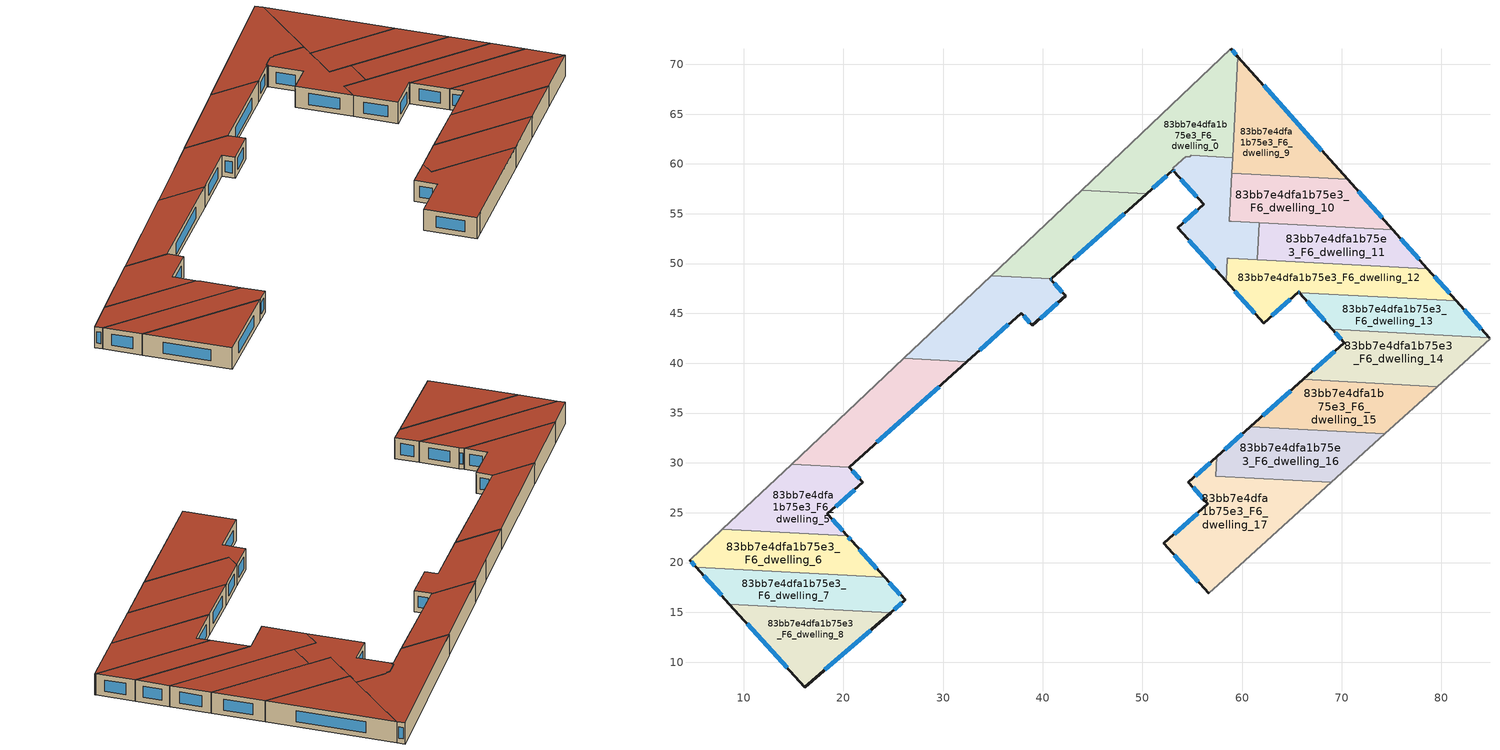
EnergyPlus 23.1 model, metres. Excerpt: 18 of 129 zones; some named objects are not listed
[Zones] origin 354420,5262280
83bb7e4dfa1b75e3_F6_dwelling_0
 floor to 83bb7e4dfa1b75e3_F5_dwelling_0 (EU_floor_Construction): 58.86,71.58 59.58,70.78 59.04,60.63 54.92,60.85 54.77,60.71 54.34,60.73 54.02,60.45 54.01,60.43 53.06,59.58 53.26,59.36 53.15,59.26 53.05,59.37 50.43,57.03 43.89,57.37 z18
 wall outside (EU_wall_Construction): 59.58,70.78 58.86,71.58 / 50.43,57.03 53.05,59.37 53.15,59.26 z18:21
 wall to 83bb7e4dfa1b75e3_F6_dwelling_1 (EU_wall_Construction): 53.15,59.26 53.26,59.36 53.06,59.58 54.01,60.43 54.02,60.45 / 54.03,60.45 54.34,60.73 54.77,60.71 54.92,60.85 59.04,60.63 z18:21
 wall to 83bb7e4dfa1b75e3_F6_dwelling_2 (EU_wall_Construction): 43.89,57.37 50.43,57.03 z18:21
 wall adiabatic (EU_wall_Construction): 58.86,71.58 43.89,57.37 z18:21
 wall to 83bb7e4dfa1b75e3_F6_dwelling_9 (EU_wall_Construction): 59.04,60.63 59.58,70.78 z18:21
 window (EU_Window_Construction): 59.41,70.96 59.03,71.39 / 53.07,59.34 53.13,59.29 / 51.05,57.58 52.43,58.82 z18.7:20.3
 roof outside (EU_roof_Construction): 59.04,60.63 59.58,70.78 58.86,71.58 43.89,57.37 50.43,57.03 53.05,59.37 53.15,59.26 53.26,59.36 53.06,59.58 54.01,60.43 54.02,60.45 54.34,60.73 54.77,60.71 54.92,60.85 z21
83bb7e4dfa1b75e3_F6_dwelling_1
 floor to 83bb7e4dfa1b75e3_F5_dwelling_1 (EU_floor_Construction): 59.04,60.63 58.71,54.27 58.91,54.26 61.7,54.11 61.51,50.4 58.71,50.55 58.51,50.56 58.39,48.21 53.52,53.61 56.14,55.95 53.15,59.26 53.26,59.36 53.06,59.58 54.01,60.43 54.03,60.45 54.34,60.73 54.77,60.71 54.92,60.85 z18
 wall outside (EU_wall_Construction): 53.15,59.26 56.14,55.95 53.52,53.61 58.39,48.21 z18:21
 wall to 83bb7e4dfa1b75e3_F6_dwelling_12 (EU_wall_Construction): 58.39,48.21 58.51,50.56 58.71,50.55 61.51,50.4 z18:21
 wall to 83bb7e4dfa1b75e3_F6_dwelling_11 (EU_wall_Construction): 61.51,50.4 61.7,54.11 z18:21
 wall to 83bb7e4dfa1b75e3_F6_dwelling_10 (EU_wall_Construction): 61.7,54.11 58.91,54.26 58.71,54.27 58.96,59.06 z18:21
 wall to 83bb7e4dfa1b75e3_F6_dwelling_9 (EU_wall_Construction): 58.96,59.06 59.04,60.63 z18:21
 window (EU_Window_Construction): 54.66,52.34 57.24,49.48 / 55.52,55.4 54.14,54.16 / 53.85,58.48 55.43,56.72 z18.7:20.3
 roof outside (EU_roof_Construction): 61.51,50.4 61.7,54.11 58.91,54.26 58.71,54.27 59.04,60.63 54.92,60.85 54.77,60.71 54.34,60.73 54.03,60.45 54.01,60.43 53.06,59.58 53.26,59.36 53.15,59.26 56.14,55.95 53.52,53.61 58.39,48.21 58.51,50.56 58.71,50.55 z21
83bb7e4dfa1b75e3_F6_dwelling_10
 floor to 83bb7e4dfa1b75e3_F5_dwelling_10 (EU_floor_Construction): 70.6,58.44 75.11,53.4 58.71,54.27 58.96,59.06 z18
 wall outside (EU_wall_Construction): 75.11,53.4 70.6,58.44 z18:21
 wall to 83bb7e4dfa1b75e3_F6_dwelling_9 (EU_wall_Construction): 70.6,58.44 58.96,59.06 z18:21
 wall to 83bb7e4dfa1b75e3_F6_dwelling_11 (EU_wall_Construction): 61.7,54.11 75.11,53.4 z18:21
 window (EU_Window_Construction): 74.05,54.59 71.66,57.26 z18.7:20.3
 roof outside (EU_roof_Construction): 75.11,53.4 70.6,58.44 58.96,59.06 58.71,54.27 z21
83bb7e4dfa1b75e3_F6_dwelling_11
 floor to 83bb7e4dfa1b75e3_F5_dwelling_11 (EU_floor_Construction): 75.11,53.4 78.6,49.5 61.51,50.4 61.7,54.11 z18
 wall outside (EU_wall_Construction): 78.6,49.5 75.11,53.4 z18:21
 wall to 83bb7e4dfa1b75e3_F6_dwelling_12 (EU_wall_Construction): 61.51,50.4 78.6,49.5 z18:21
 window (EU_Window_Construction): 77.78,50.41 75.93,52.48 z18.7:20.3
 roof outside (EU_roof_Construction): 78.6,49.5 75.11,53.4 61.7,54.11 61.51,50.4 z21
83bb7e4dfa1b75e3_F6_dwelling_12
 floor to 83bb7e4dfa1b75e3_F5_dwelling_12 (EU_floor_Construction): 78.6,49.5 81.5,46.25 65.73,47.08 65.67,47.15 62.18,44.01 58.39,48.21 58.51,50.56 z18
 wall outside (EU_wall_Construction): 81.5,46.25 78.6,49.5 / 58.39,48.21 62.18,44.01 65.67,47.15 65.73,47.08 z18:21
 wall to 83bb7e4dfa1b75e3_F6_dwelling_13 (EU_wall_Construction): 65.73,47.08 81.5,46.25 z18:21
 window (EU_Window_Construction): 80.82,47.01 79.28,48.73 / 65.69,47.13 65.72,47.1 / 63,44.75 64.85,46.41 / 59.28,47.23 61.29,45 z18.7:20.3
 roof outside (EU_roof_Construction): 81.5,46.25 78.6,49.5 58.51,50.56 58.39,48.21 62.18,44.01 65.67,47.15 65.73,47.08 z21
83bb7e4dfa1b75e3_F6_dwelling_13
 floor to 83bb7e4dfa1b75e3_F5_dwelling_13 (EU_floor_Construction): 81.5,46.25 84.8,42.56 69.07,43.39 65.73,47.08 z18
 wall outside (EU_wall_Construction): 65.73,47.08 69.07,43.39 / 84.8,42.56 81.5,46.25 z18:21
 wall to 83bb7e4dfa1b75e3_F6_dwelling_14 (EU_wall_Construction): 69.07,43.39 84.8,42.56 z18:21
 window (EU_Window_Construction): 66.52,46.21 68.28,44.25 / 84.02,43.42 82.27,45.38 z18.7:20.3
 roof outside (EU_roof_Construction): 84.8,42.56 81.5,46.25 65.73,47.08 69.07,43.39 z21
83bb7e4dfa1b75e3_F6_dwelling_14
 floor to 83bb7e4dfa1b75e3_F5_dwelling_14 (EU_floor_Construction): 84.8,42.56 84.88,42.47 79.58,37.66 66.12,38.37 70.25,42.07 69.07,43.39 z18
 wall outside (EU_wall_Construction): 69.07,43.39 70.25,42.07 66.12,38.37 z18:21
 wall adiabatic (EU_wall_Construction): 79.58,37.66 84.88,42.47 84.8,42.56 z18:21
 wall to 83bb7e4dfa1b75e3_F6_dwelling_15 (EU_wall_Construction): 66.12,38.37 79.58,37.66 z18:21
 window (EU_Window_Construction): 69.28,41.2 67.09,39.24 / 69.35,43.08 69.97,42.38 z18.7:20.3
 roof outside (EU_roof_Construction): 84.88,42.47 84.8,42.56 69.07,43.39 70.25,42.07 66.12,38.37 79.58,37.66 z21
83bb7e4dfa1b75e3_F6_dwelling_15
 floor to 83bb7e4dfa1b75e3_F5_dwelling_15 (EU_floor_Construction): 79.58,37.66 74.33,32.9 60.82,33.62 66.12,38.37 z18
 wall outside (EU_wall_Construction): 66.12,38.37 60.82,33.62 z18:21
 wall to 83bb7e4dfa1b75e3_F6_dwelling_16 (EU_wall_Construction): 60.82,33.62 74.33,32.9 z18:21
 wall adiabatic (EU_wall_Construction): 74.33,32.9 79.58,37.66 z18:21
 window (EU_Window_Construction): 64.88,37.26 62.06,34.73 z18.7:20.3
 roof outside (EU_roof_Construction): 79.58,37.66 66.12,38.37 60.82,33.62 74.33,32.9 z21
83bb7e4dfa1b75e3_F6_dwelling_16
 floor to 83bb7e4dfa1b75e3_F5_dwelling_16 (EU_floor_Construction): 74.33,32.9 68.95,28.03 57.35,28.64 57.46,30.6 60.82,33.62 z18
 wall outside (EU_wall_Construction): 60.82,33.62 57.46,30.6 z18:21
 wall adiabatic (EU_wall_Construction): 68.95,28.03 74.33,32.9 z18:21
 wall to 83bb7e4dfa1b75e3_F6_dwelling_17 (EU_wall_Construction): 57.46,30.6 57.35,28.64 68.95,28.03 z18:21
 window (EU_Window_Construction): 60.03,32.91 58.25,31.31 z18.7:20.3
 roof outside (EU_roof_Construction): 74.33,32.9 60.82,33.62 57.46,30.6 57.35,28.64 68.95,28.03 z21
83bb7e4dfa1b75e3_F6_dwelling_17
 floor to 83bb7e4dfa1b75e3_F5_dwelling_17 (EU_floor_Construction): 68.95,28.03 57.6,17.75 56.67,16.91 52.15,21.93 56.58,25.89 54.62,28.06 57.46,30.6 57.35,28.64 z18
 wall outside (EU_wall_Construction): 57.46,30.6 54.62,28.06 56.58,25.89 52.15,21.93 56.67,16.91 z18:21
 wall adiabatic (EU_wall_Construction): 56.67,16.91 57.6,17.75 68.95,28.03 z18:21
 window (EU_Window_Construction): 56.79,30.01 55.29,28.66 / 53.21,20.75 55.61,18.09 / 55.54,24.96 53.19,22.86 / 55.08,27.55 56.12,26.4 z18.7:20.3
 roof outside (EU_roof_Construction): 68.95,28.03 57.35,28.64 57.46,30.6 54.62,28.06 56.58,25.89 52.15,21.93 56.67,16.91 57.6,17.75 z21
83bb7e4dfa1b75e3_F6_dwelling_2
 floor to 83bb7e4dfa1b75e3_F5_dwelling_2 (EU_floor_Construction): 50.43,57.03 40.87,48.46 34.84,48.78 43.89,57.37 z18
 wall outside (EU_wall_Construction): 40.87,48.46 50.43,57.03 z18:21
 wall to 83bb7e4dfa1b75e3_F6_dwelling_3 (EU_wall_Construction): 34.84,48.78 40.87,48.46 z18:21
 wall adiabatic (EU_wall_Construction): 43.89,57.37 34.84,48.78 z18:21
 window (EU_Window_Construction): 43.12,50.47 48.19,55.01 z18.7:20.3
 roof outside (EU_roof_Construction): 50.43,57.03 43.89,57.37 34.84,48.78 40.87,48.46 z21
83bb7e4dfa1b75e3_F6_dwelling_3
 floor to 83bb7e4dfa1b75e3_F5_dwelling_3 (EU_floor_Construction): 40.87,48.46 40.81,48.4 42.28,46.76 38.97,43.79 37.84,45.04 32.38,40.14 26.05,40.48 31.28,45.4 34.84,48.78 z18
 wall outside (EU_wall_Construction): 32.38,40.14 37.84,45.04 38.97,43.79 42.28,46.76 40.81,48.4 40.87,48.46 z18:21
 wall to 83bb7e4dfa1b75e3_F6_dwelling_4 (EU_wall_Construction): 26.05,40.48 32.38,40.14 z18:21
 wall adiabatic (EU_wall_Construction): 34.84,48.78 31.28,45.4 26.05,40.48 z18:21
 window (EU_Window_Construction): 38.1,44.74 38.7,44.08 / 33.66,41.29 36.56,43.89 / 40.82,48.41 40.86,48.44 / 41.94,47.15 41.15,48.01 / 39.75,44.48 41.5,46.06 z18.7:20.3
 roof outside (EU_roof_Construction): 38.97,43.79 42.28,46.76 40.81,48.4 40.87,48.46 34.84,48.78 31.28,45.4 26.05,40.48 32.38,40.14 37.84,45.04 z21
83bb7e4dfa1b75e3_F6_dwelling_4
 floor to 83bb7e4dfa1b75e3_F5_dwelling_4 (EU_floor_Construction): 32.38,40.14 20.58,29.58 14.79,29.88 26.05,40.48 z18
 wall outside (EU_wall_Construction): 20.58,29.58 32.38,40.14 z18:21
 wall to 83bb7e4dfa1b75e3_F6_dwelling_5 (EU_wall_Construction): 14.79,29.88 20.58,29.58 z18:21
 wall adiabatic (EU_wall_Construction): 26.05,40.48 14.79,29.88 z18:21
 window (EU_Window_Construction): 23.35,32.06 29.61,37.66 z18.7:20.3
 roof outside (EU_roof_Construction): 32.38,40.14 26.05,40.48 14.79,29.88 20.58,29.58 z21
83bb7e4dfa1b75e3_F6_dwelling_5
 floor to 83bb7e4dfa1b75e3_F5_dwelling_5 (EU_floor_Construction): 20.58,29.58 21.95,28.05 18.39,24.87 20.37,22.67 7.83,23.33 14.79,29.88 z18
 wall outside (EU_wall_Construction): 20.37,22.67 18.39,24.87 21.95,28.05 20.58,29.58 z18:21
 wall to 83bb7e4dfa1b75e3_F6_dwelling_6 (EU_wall_Construction): 7.83,23.33 20.37,22.67 z18:21
 wall adiabatic (EU_wall_Construction): 14.79,29.88 7.83,23.33 z18:21
 window (EU_Window_Construction): 21.63,28.41 20.9,29.22 / 19.23,25.62 21.12,27.31 / 19.91,23.19 18.86,24.35 z18.7:20.3
 roof outside (EU_roof_Construction): 20.37,22.67 18.39,24.87 21.95,28.05 20.58,29.58 14.79,29.88 7.83,23.33 z21
83bb7e4dfa1b75e3_F6_dwelling_6
 floor to 83bb7e4dfa1b75e3_F5_dwelling_6 (EU_floor_Construction): 20.82,22.17 24.13,18.51 5.21,19.51 4.54,20.25 7.83,23.33 20.37,22.67 z18
 wall outside (EU_wall_Construction): 4.54,20.25 5.21,19.51 / 24.13,18.51 20.82,22.17 20.37,22.67 z18:21
 wall adiabatic (EU_wall_Construction): 7.83,23.33 4.54,20.25 z18:21
 wall to 83bb7e4dfa1b75e3_F6_dwelling_7 (EU_wall_Construction): 5.21,19.51 24.13,18.51 z18:21
 window (EU_Window_Construction): 4.7,20.07 5.05,19.68 / 20.71,22.29 20.48,22.55 / 23.35,19.37 21.6,21.31 z18.7:20.3
 roof outside (EU_roof_Construction): 24.13,18.51 20.82,22.17 20.37,22.67 7.83,23.33 4.54,20.25 5.21,19.51 z21
83bb7e4dfa1b75e3_F6_dwelling_7
 floor to 83bb7e4dfa1b75e3_F5_dwelling_7 (EU_floor_Construction): 24.13,18.51 26.19,16.24 24.73,14.97 8.54,15.83 5.21,19.51 z18
 wall outside (EU_wall_Construction): 5.21,19.51 8.54,15.83 / 24.73,14.97 26.19,16.24 24.13,18.51 z18:21
 wall to 83bb7e4dfa1b75e3_F6_dwelling_8 (EU_wall_Construction): 8.54,15.83 24.73,14.97 z18:21
 window (EU_Window_Construction): 5.99,18.65 7.76,16.69 / 25.7,16.77 24.61,17.98 / 25.08,15.27 25.85,15.94 z18.7:20.3
 roof outside (EU_roof_Construction): 26.19,16.24 24.13,18.51 5.21,19.51 8.54,15.83 24.73,14.97 z21
83bb7e4dfa1b75e3_F6_dwelling_8
 floor to 83bb7e4dfa1b75e3_F5_dwelling_8 (EU_floor_Construction): 24.73,14.97 16.11,7.46 8.54,15.83 z18
 wall outside (EU_wall_Construction): 8.54,15.83 16.11,7.46 24.73,14.97 z18:21
 window (EU_Window_Construction): 18.14,9.22 22.71,13.21 / 10.32,13.86 14.33,9.42 z18.7:20.3
 roof outside (EU_roof_Construction): 24.73,14.97 8.54,15.83 16.11,7.46 z21
83bb7e4dfa1b75e3_F6_dwelling_9
 floor to 83bb7e4dfa1b75e3_F5_dwelling_9 (EU_floor_Construction): 59.58,70.78 70.6,58.44 58.96,59.06 z18
 wall outside (EU_wall_Construction): 70.6,58.44 59.58,70.78 z18:21
 window (EU_Window_Construction): 68.01,61.34 62.17,67.88 z18.7:20.3
 roof outside (EU_roof_Construction): 70.6,58.44 59.58,70.78 58.96,59.06 z21
[Building]
EU S2 Campaign: North Axis=0; Terrain=City; Solar Distribution=FullExterior
[Site:Location]
Budapest.Ferenc.Liszt.Intl.AP: Latitude=47.437; Longitude=19.256; Time Zone=1; Elevation=185
[SizingPeriod:WeatherFileDays]
AnnualSizingPeriod: Begin Month=1; Begin Day of Month=1; End Month=12; End Day of Month=31; Day of Week for Start Day=Monday; Use Weather File Daylight Saving Period=No; Use Weather File Rain and Snow Indicators=No
[MATERIAL]
EU_InternalMass_Material: Roughness=MediumRough; Thickness=0.1; Conductivity=1; Density=1800; Specific Heat=900; Thermal Absorptance=0.9; Solar Absorptance=0.7; Visible Absorptance=0.7
[MATERIAL:NOMASS] Roughness=MediumRough; Thermal Absorptance=0.9; Solar Absorptance=0.7; Visible Absorptance=0.7
Name | Thermal Resistance
EU_wall_NoMass | 0.832559
EU_roof_NoMass | 1.39638
EU_floor_NoMass | 0.872794
[WINDOWMATERIAL:SIMPLEGLAZINGSYSTEM]
EU_Window_SimpleGlazing: UFactor=2.79869; Solar Heat Gain Coefficient=0.75; Visible Transmittance=0.75
[CONSTRUCTION]
EU_wall_Construction: EU_wall_NoMass
EU_roof_Construction: EU_roof_NoMass
EU_floor_Construction: EU_floor_NoMass
EU_Window_Construction: EU_Window_SimpleGlazing
EU_InternalMass_Construction: EU_InternalMass_Material
[ZONE] Type=1; Multiplier=1; Ceiling Height=autocalculate; Floor Area=autocalculate; Part of Total Floor Area=Yes
Name | Volume
83bb7e4dfa1b75e3_F6_dwelling_0 | 273.996
83bb7e4dfa1b75e3_F6_dwelling_1 | 168.745
83bb7e4dfa1b75e3_F6_dwelling_10 | 202.135
83bb7e4dfa1b75e3_F6_dwelling_11 | 170.207
83bb7e4dfa1b75e3_F6_dwelling_12 | 231.677
83bb7e4dfa1b75e3_F6_dwelling_13 | 166.284
83bb7e4dfa1b75e3_F6_dwelling_14 | 212.929
83bb7e4dfa1b75e3_F6_dwelling_15 | 203.663
83bb7e4dfa1b75e3_F6_dwelling_16 | 203.62
83bb7e4dfa1b75e3_F6_dwelling_17 | 294.238
83bb7e4dfa1b75e3_F6_dwelling_2 | 171.122
83bb7e4dfa1b75e3_F6_dwelling_3 | 193.853
83bb7e4dfa1b75e3_F6_dwelling_4 | 203.385
83bb7e4dfa1b75e3_F6_dwelling_5 | 183.77
83bb7e4dfa1b75e3_F6_dwelling_6 | 193.573
83bb7e4dfa1b75e3_F6_dwelling_7 | 193.58
83bb7e4dfa1b75e3_F6_dwelling_8 | 193.571
83bb7e4dfa1b75e3_F6_dwelling_9 | 205.185
[INTERNALMASS] Construction=EU_InternalMass_Construction
Name | Zone or ZoneList | Surface Area
83bb7e4dfa1b75e3_F6_dwelling_0_EU_InternalMass | 83bb7e4dfa1b75e3_F6_dwelling_0 | 91.3369
83bb7e4dfa1b75e3_F6_dwelling_1_EU_InternalMass | 83bb7e4dfa1b75e3_F6_dwelling_1 | 56.2485
83bb7e4dfa1b75e3_F6_dwelling_2_EU_InternalMass | 83bb7e4dfa1b75e3_F6_dwelling_2 | 57.0474
83bb7e4dfa1b75e3_F6_dwelling_3_EU_InternalMass | 83bb7e4dfa1b75e3_F6_dwelling_3 | 64.6176
83bb7e4dfa1b75e3_F6_dwelling_4_EU_InternalMass | 83bb7e4dfa1b75e3_F6_dwelling_4 | 67.7954
83bb7e4dfa1b75e3_F6_dwelling_5_EU_InternalMass | 83bb7e4dfa1b75e3_F6_dwelling_5 | 61.2566
83bb7e4dfa1b75e3_F6_dwelling_6_EU_InternalMass | 83bb7e4dfa1b75e3_F6_dwelling_6 | 64.5244
83bb7e4dfa1b75e3_F6_dwelling_7_EU_InternalMass | 83bb7e4dfa1b75e3_F6_dwelling_7 | 64.527
83bb7e4dfa1b75e3_F6_dwelling_8_EU_InternalMass | 83bb7e4dfa1b75e3_F6_dwelling_8 | 64.5238
83bb7e4dfa1b75e3_F6_dwelling_9_EU_InternalMass | 83bb7e4dfa1b75e3_F6_dwelling_9 | 68.395
83bb7e4dfa1b75e3_F6_dwelling_10_EU_InternalMass | 83bb7e4dfa1b75e3_F6_dwelling_10 | 67.3781
83bb7e4dfa1b75e3_F6_dwelling_11_EU_InternalMass | 83bb7e4dfa1b75e3_F6_dwelling_11 | 56.7353
83bb7e4dfa1b75e3_F6_dwelling_12_EU_InternalMass | 83bb7e4dfa1b75e3_F6_dwelling_12 | 77.2276
83bb7e4dfa1b75e3_F6_dwelling_13_EU_InternalMass | 83bb7e4dfa1b75e3_F6_dwelling_13 | 55.428
83bb7e4dfa1b75e3_F6_dwelling_14_EU_InternalMass | 83bb7e4dfa1b75e3_F6_dwelling_14 | 70.9763
83bb7e4dfa1b75e3_F6_dwelling_15_EU_InternalMass | 83bb7e4dfa1b75e3_F6_dwelling_15 | 67.8877
83bb7e4dfa1b75e3_F6_dwelling_16_EU_InternalMass | 83bb7e4dfa1b75e3_F6_dwelling_16 | 67.8733
83bb7e4dfa1b75e3_F6_dwelling_17_EU_InternalMass | 83bb7e4dfa1b75e3_F6_dwelling_17 | 98.0796
[OTHEREQUIPMENT] Fuel Type=Electricity; Design Level Calculation Method=Watts/Area; Power per Zone Floor Area=1; Fraction Latent=0; Fraction Radiant=0; Fraction Lost=0; Carbon Dioxide Generation Rate=0; EndUse Subcategory=EU_Step8_InternalGains
Name | Zone or ZoneList or Space or SpaceList | Schedule
EU_Step8_InternalGain_83bb7e4dfa1b75e3_F6_dwelling_0_f000 | 83bb7e4dfa1b75e3_F6_dwelling_0 | EU_Step8_GainSchedule_83bb7e4dfa1b75e3_F6_dwelling_0_f000
EU_Step8_InternalGain_83bb7e4dfa1b75e3_F6_dwelling_1_f000 | 83bb7e4dfa1b75e3_F6_dwelling_1 | EU_Step8_GainSchedule_83bb7e4dfa1b75e3_F6_dwelling_1_f000
EU_Step8_InternalGain_83bb7e4dfa1b75e3_F6_dwelling_2_f000 | 83bb7e4dfa1b75e3_F6_dwelling_2 | EU_Step8_GainSchedule_83bb7e4dfa1b75e3_F6_dwelling_2_f000
EU_Step8_InternalGain_83bb7e4dfa1b75e3_F6_dwelling_3_f000 | 83bb7e4dfa1b75e3_F6_dwelling_3 | EU_Step8_GainSchedule_83bb7e4dfa1b75e3_F6_dwelling_3_f000
EU_Step8_InternalGain_83bb7e4dfa1b75e3_F6_dwelling_4_f000 | 83bb7e4dfa1b75e3_F6_dwelling_4 | EU_Step8_GainSchedule_83bb7e4dfa1b75e3_F6_dwelling_4_f000
EU_Step8_InternalGain_83bb7e4dfa1b75e3_F6_dwelling_5_f000 | 83bb7e4dfa1b75e3_F6_dwelling_5 | EU_Step8_GainSchedule_83bb7e4dfa1b75e3_F6_dwelling_5_f000
EU_Step8_InternalGain_83bb7e4dfa1b75e3_F6_dwelling_6_f000 | 83bb7e4dfa1b75e3_F6_dwelling_6 | EU_Step8_GainSchedule_83bb7e4dfa1b75e3_F6_dwelling_6_f000
EU_Step8_InternalGain_83bb7e4dfa1b75e3_F6_dwelling_7_f000 | 83bb7e4dfa1b75e3_F6_dwelling_7 | EU_Step8_GainSchedule_83bb7e4dfa1b75e3_F6_dwelling_7_f000
EU_Step8_InternalGain_83bb7e4dfa1b75e3_F6_dwelling_8_f000 | 83bb7e4dfa1b75e3_F6_dwelling_8 | EU_Step8_GainSchedule_83bb7e4dfa1b75e3_F6_dwelling_8_f000
EU_Step8_InternalGain_83bb7e4dfa1b75e3_F6_dwelling_9_f000 | 83bb7e4dfa1b75e3_F6_dwelling_9 | EU_Step8_GainSchedule_83bb7e4dfa1b75e3_F6_dwelling_9_f000
EU_Step8_InternalGain_83bb7e4dfa1b75e3_F6_dwelling_10_f000 | 83bb7e4dfa1b75e3_F6_dwelling_10 | EU_Step8_GainSchedule_83bb7e4dfa1b75e3_F6_dwelling_10_f000
EU_Step8_InternalGain_83bb7e4dfa1b75e3_F6_dwelling_11_f000 | 83bb7e4dfa1b75e3_F6_dwelling_11 | EU_Step8_GainSchedule_83bb7e4dfa1b75e3_F6_dwelling_11_f000
EU_Step8_InternalGain_83bb7e4dfa1b75e3_F6_dwelling_12_f000 | 83bb7e4dfa1b75e3_F6_dwelling_12 | EU_Step8_GainSchedule_83bb7e4dfa1b75e3_F6_dwelling_12_f000
EU_Step8_InternalGain_83bb7e4dfa1b75e3_F6_dwelling_13_f000 | 83bb7e4dfa1b75e3_F6_dwelling_13 | EU_Step8_GainSchedule_83bb7e4dfa1b75e3_F6_dwelling_13_f000
EU_Step8_InternalGain_83bb7e4dfa1b75e3_F6_dwelling_14_f000 | 83bb7e4dfa1b75e3_F6_dwelling_14 | EU_Step8_GainSchedule_83bb7e4dfa1b75e3_F6_dwelling_14_f000
EU_Step8_InternalGain_83bb7e4dfa1b75e3_F6_dwelling_15_f000 | 83bb7e4dfa1b75e3_F6_dwelling_15 | EU_Step8_GainSchedule_83bb7e4dfa1b75e3_F6_dwelling_15_f000
EU_Step8_InternalGain_83bb7e4dfa1b75e3_F6_dwelling_16_f000 | 83bb7e4dfa1b75e3_F6_dwelling_16 | EU_Step8_GainSchedule_83bb7e4dfa1b75e3_F6_dwelling_16_f000
EU_Step8_InternalGain_83bb7e4dfa1b75e3_F6_dwelling_17_f000 | 83bb7e4dfa1b75e3_F6_dwelling_17 | EU_Step8_GainSchedule_83bb7e4dfa1b75e3_F6_dwelling_17_f000
[ZONEVENTILATION:DESIGNFLOWRATE] Schedule=EU_AlwaysOn; Design Flow Rate Calculation Method=AirChanges/Hour; Air Changes per Hour=0.475469; Ventilation Type=Natural; Fan Pressure Rise=0; Fan Total Efficiency=1; Constant Term Coefficient=1; Temperature Term Coefficient=0; Velocity Term Coefficient=0; Velocity Squared Term Coefficient=0; Minimum Indoor Temperature=-100; Maximum Indoor Temperature=100; Delta Temperature=-100; Minimum Outdoor Temperature=-100; Maximum Outdoor Temperature=100; Maximum Wind Speed=40
Name | Zone or ZoneList or Space or SpaceList
EU_ConstantAir_83bb7e4dfa1b75e3_F6_dwelling_0 | 83bb7e4dfa1b75e3_F6_dwelling_0
EU_ConstantAir_83bb7e4dfa1b75e3_F6_dwelling_1 | 83bb7e4dfa1b75e3_F6_dwelling_1
EU_ConstantAir_83bb7e4dfa1b75e3_F6_dwelling_2 | 83bb7e4dfa1b75e3_F6_dwelling_2
EU_ConstantAir_83bb7e4dfa1b75e3_F6_dwelling_3 | 83bb7e4dfa1b75e3_F6_dwelling_3
EU_ConstantAir_83bb7e4dfa1b75e3_F6_dwelling_4 | 83bb7e4dfa1b75e3_F6_dwelling_4
EU_ConstantAir_83bb7e4dfa1b75e3_F6_dwelling_5 | 83bb7e4dfa1b75e3_F6_dwelling_5
EU_ConstantAir_83bb7e4dfa1b75e3_F6_dwelling_6 | 83bb7e4dfa1b75e3_F6_dwelling_6
EU_ConstantAir_83bb7e4dfa1b75e3_F6_dwelling_7 | 83bb7e4dfa1b75e3_F6_dwelling_7
EU_ConstantAir_83bb7e4dfa1b75e3_F6_dwelling_8 | 83bb7e4dfa1b75e3_F6_dwelling_8
EU_ConstantAir_83bb7e4dfa1b75e3_F6_dwelling_9 | 83bb7e4dfa1b75e3_F6_dwelling_9
EU_ConstantAir_83bb7e4dfa1b75e3_F6_dwelling_10 | 83bb7e4dfa1b75e3_F6_dwelling_10
EU_ConstantAir_83bb7e4dfa1b75e3_F6_dwelling_11 | 83bb7e4dfa1b75e3_F6_dwelling_11
EU_ConstantAir_83bb7e4dfa1b75e3_F6_dwelling_12 | 83bb7e4dfa1b75e3_F6_dwelling_12
EU_ConstantAir_83bb7e4dfa1b75e3_F6_dwelling_13 | 83bb7e4dfa1b75e3_F6_dwelling_13
EU_ConstantAir_83bb7e4dfa1b75e3_F6_dwelling_14 | 83bb7e4dfa1b75e3_F6_dwelling_14
EU_ConstantAir_83bb7e4dfa1b75e3_F6_dwelling_15 | 83bb7e4dfa1b75e3_F6_dwelling_15
EU_ConstantAir_83bb7e4dfa1b75e3_F6_dwelling_16 | 83bb7e4dfa1b75e3_F6_dwelling_16
EU_ConstantAir_83bb7e4dfa1b75e3_F6_dwelling_17 | 83bb7e4dfa1b75e3_F6_dwelling_17
[HVACTEMPLATE:ZONE:IDEALLOADSAIRSYSTEM] System Availability Schedule=EU_AlwaysOn; Maximum Heating Supply Air Temperature=50; Minimum Cooling Supply Air Temperature=13; Maximum Heating Supply Air Humidity Ratio=0.0156; Minimum Cooling Supply Air Humidity Ratio=0.0077; Heating Limit=NoLimit; Cooling Limit=NoLimit; Heating Availability Schedule=EU_AlwaysOn; Cooling Availability Schedule=EU_CoolingOff; Dehumidification Control Type=ConstantSensibleHeatRatio; Cooling Sensible Heat Ratio=0.7; Dehumidification Setpoint=60; Humidification Control Type=None; Humidification Setpoint=30; Outdoor Air Method=None; Outdoor Air Flow Rate per Person=0.00944; Outdoor Air Flow Rate per Zone Floor Area=0; Outdoor Air Flow Rate per Zone=0; Demand Controlled Ventilation Type=None; Outdoor Air Economizer Type=NoEconomizer; Heat Recovery Type=None; Sensible Heat Recovery Effectiveness=0.7; Latent Heat Recovery Effectiveness=0.65
Name | Template Thermostat
83bb7e4dfa1b75e3_F6_dwelling_0 | EU_HeatOnly_83bb7e4dfa1b75e3_F6_dwelling_0
83bb7e4dfa1b75e3_F6_dwelling_1 | EU_HeatOnly_83bb7e4dfa1b75e3_F6_dwelling_1
83bb7e4dfa1b75e3_F6_dwelling_2 | EU_HeatOnly_83bb7e4dfa1b75e3_F6_dwelling_2
83bb7e4dfa1b75e3_F6_dwelling_3 | EU_HeatOnly_83bb7e4dfa1b75e3_F6_dwelling_3
83bb7e4dfa1b75e3_F6_dwelling_4 | EU_HeatOnly_83bb7e4dfa1b75e3_F6_dwelling_4
83bb7e4dfa1b75e3_F6_dwelling_5 | EU_HeatOnly_83bb7e4dfa1b75e3_F6_dwelling_5
83bb7e4dfa1b75e3_F6_dwelling_6 | EU_HeatOnly_83bb7e4dfa1b75e3_F6_dwelling_6
83bb7e4dfa1b75e3_F6_dwelling_7 | EU_HeatOnly_83bb7e4dfa1b75e3_F6_dwelling_7
83bb7e4dfa1b75e3_F6_dwelling_8 | EU_HeatOnly_83bb7e4dfa1b75e3_F6_dwelling_8
83bb7e4dfa1b75e3_F6_dwelling_9 | EU_HeatOnly_83bb7e4dfa1b75e3_F6_dwelling_9
83bb7e4dfa1b75e3_F6_dwelling_10 | EU_HeatOnly_83bb7e4dfa1b75e3_F6_dwelling_10
83bb7e4dfa1b75e3_F6_dwelling_11 | EU_HeatOnly_83bb7e4dfa1b75e3_F6_dwelling_11
83bb7e4dfa1b75e3_F6_dwelling_12 | EU_HeatOnly_83bb7e4dfa1b75e3_F6_dwelling_12
83bb7e4dfa1b75e3_F6_dwelling_13 | EU_HeatOnly_83bb7e4dfa1b75e3_F6_dwelling_13
83bb7e4dfa1b75e3_F6_dwelling_14 | EU_HeatOnly_83bb7e4dfa1b75e3_F6_dwelling_14
83bb7e4dfa1b75e3_F6_dwelling_15 | EU_HeatOnly_83bb7e4dfa1b75e3_F6_dwelling_15
83bb7e4dfa1b75e3_F6_dwelling_16 | EU_HeatOnly_83bb7e4dfa1b75e3_F6_dwelling_16
83bb7e4dfa1b75e3_F6_dwelling_17 | EU_HeatOnly_83bb7e4dfa1b75e3_F6_dwelling_17
[SIZING:ZONE] Zone Cooling Design Supply Air Temperature Input Method=SupplyAirTemperature; Zone Cooling Design Supply Air Temperature=13; Zone Heating Design Supply Air Temperature Input Method=SupplyAirTemperature; Zone Heating Design Supply Air Temperature=50; Zone Cooling Design Supply Air Humidity Ratio=0.008; Zone Heating Design Supply Air Humidity Ratio=0.008; Cooling Design Air Flow Method=DesignDay; Cooling Design Air Flow Rate=0; Cooling Minimum Air Flow per Zone Floor Area=0.000762; Cooling Minimum Air Flow=0; Cooling Minimum Air Flow Fraction=0.2; Heating Design Air Flow Method=DesignDay; Heating Design Air Flow Rate=0; Heating Maximum Air Flow per Zone Floor Area=0.002032; Heating Maximum Air Flow=0.141576; Heating Maximum Air Flow Fraction=0.3; Account for Dedicated Outdoor Air System=No; Dedicated Outdoor Air System Control Strategy=NeutralSupplyAir; Dedicated Outdoor Air Low Setpoint Temperature for Design=autosize; Dedicated Outdoor Air High Setpoint Temperature for Design=autosize; Zone Load Sizing Method=Sensible Load Only No Latent Load; Zone Latent Cooling Design Supply Air Humidity Ratio Input Method=HumidityRatioDifference; Zone Cooling Design Supply Air Humidity Ratio Difference=0.005; Zone Latent Heating Design Supply Air Humidity Ratio Input Method=HumidityRatioDifference; Zone Humidification Design Supply Air Humidity Ratio Difference=0.005
83bb7e4dfa1b75e3_F6_dwelling_0; 83bb7e4dfa1b75e3_F6_dwelling_1; 83bb7e4dfa1b75e3_F6_dwelling_2; 83bb7e4dfa1b75e3_F6_dwelling_3; 83bb7e4dfa1b75e3_F6_dwelling_4; 83bb7e4dfa1b75e3_F6_dwelling_5; 83bb7e4dfa1b75e3_F6_dwelling_6; 83bb7e4dfa1b75e3_F6_dwelling_7; 83bb7e4dfa1b75e3_F6_dwelling_8; 83bb7e4dfa1b75e3_F6_dwelling_9; 83bb7e4dfa1b75e3_F6_dwelling_10; 83bb7e4dfa1b75e3_F6_dwelling_11; 83bb7e4dfa1b75e3_F6_dwelling_12; 83bb7e4dfa1b75e3_F6_dwelling_13; 83bb7e4dfa1b75e3_F6_dwelling_14; 83bb7e4dfa1b75e3_F6_dwelling_15; 83bb7e4dfa1b75e3_F6_dwelling_16; 83bb7e4dfa1b75e3_F6_dwelling_17
[SCHEDULE:CONSTANT]
Name | Hourly Value
EU_AlwaysOn | 1
EU_CoolingOff | 0
[SCHEDULE:FILE] Column Number=1; Rows to Skip at Top=0; Number of Hours of Data=8760; Column Separator=Comma; Interpolate to Timestep=No; Minutes per Item=60; Adjust Schedule for Daylight Savings=Yes
Name | File
EU_Step8_GainSchedule_83bb7e4dfa1b75e3_F6_dwelling_0_f000 | ../../schedules/83bb7e4dfa1b75e3/83bb7e4dfa1b75e3_F6_dwelling_0_f000_gain.csv
EU_Step8_GainSchedule_83bb7e4dfa1b75e3_F6_dwelling_1_f000 | ../../schedules/83bb7e4dfa1b75e3/83bb7e4dfa1b75e3_F6_dwelling_1_f000_gain.csv
EU_Step8_GainSchedule_83bb7e4dfa1b75e3_F6_dwelling_2_f000 | ../../schedules/83bb7e4dfa1b75e3/83bb7e4dfa1b75e3_F6_dwelling_2_f000_gain.csv
EU_Step8_GainSchedule_83bb7e4dfa1b75e3_F6_dwelling_3_f000 | ../../schedules/83bb7e4dfa1b75e3/83bb7e4dfa1b75e3_F6_dwelling_3_f000_gain.csv
EU_Step8_GainSchedule_83bb7e4dfa1b75e3_F6_dwelling_4_f000 | ../../schedules/83bb7e4dfa1b75e3/83bb7e4dfa1b75e3_F6_dwelling_4_f000_gain.csv
EU_Step8_GainSchedule_83bb7e4dfa1b75e3_F6_dwelling_5_f000 | ../../schedules/83bb7e4dfa1b75e3/83bb7e4dfa1b75e3_F6_dwelling_5_f000_gain.csv
EU_Step8_GainSchedule_83bb7e4dfa1b75e3_F6_dwelling_6_f000 | ../../schedules/83bb7e4dfa1b75e3/83bb7e4dfa1b75e3_F6_dwelling_6_f000_gain.csv
EU_Step8_GainSchedule_83bb7e4dfa1b75e3_F6_dwelling_7_f000 | ../../schedules/83bb7e4dfa1b75e3/83bb7e4dfa1b75e3_F6_dwelling_7_f000_gain.csv
EU_Step8_GainSchedule_83bb7e4dfa1b75e3_F6_dwelling_8_f000 | ../../schedules/83bb7e4dfa1b75e3/83bb7e4dfa1b75e3_F6_dwelling_8_f000_gain.csv
EU_Step8_GainSchedule_83bb7e4dfa1b75e3_F6_dwelling_9_f000 | ../../schedules/83bb7e4dfa1b75e3/83bb7e4dfa1b75e3_F6_dwelling_9_f000_gain.csv
EU_Step8_GainSchedule_83bb7e4dfa1b75e3_F6_dwelling_10_f000 | ../../schedules/83bb7e4dfa1b75e3/83bb7e4dfa1b75e3_F6_dwelling_10_f000_gain.csv
EU_Step8_GainSchedule_83bb7e4dfa1b75e3_F6_dwelling_11_f000 | ../../schedules/83bb7e4dfa1b75e3/83bb7e4dfa1b75e3_F6_dwelling_11_f000_gain.csv
EU_Step8_GainSchedule_83bb7e4dfa1b75e3_F6_dwelling_12_f000 | ../../schedules/83bb7e4dfa1b75e3/83bb7e4dfa1b75e3_F6_dwelling_12_f000_gain.csv
EU_Step8_GainSchedule_83bb7e4dfa1b75e3_F6_dwelling_13_f000 | ../../schedules/83bb7e4dfa1b75e3/83bb7e4dfa1b75e3_F6_dwelling_13_f000_gain.csv
EU_Step8_GainSchedule_83bb7e4dfa1b75e3_F6_dwelling_14_f000 | ../../schedules/83bb7e4dfa1b75e3/83bb7e4dfa1b75e3_F6_dwelling_14_f000_gain.csv
EU_Step8_GainSchedule_83bb7e4dfa1b75e3_F6_dwelling_15_f000 | ../../schedules/83bb7e4dfa1b75e3/83bb7e4dfa1b75e3_F6_dwelling_15_f000_gain.csv
EU_Step8_GainSchedule_83bb7e4dfa1b75e3_F6_dwelling_16_f000 | ../../schedules/83bb7e4dfa1b75e3/83bb7e4dfa1b75e3_F6_dwelling_16_f000_gain.csv
EU_Step8_GainSchedule_83bb7e4dfa1b75e3_F6_dwelling_17_f000 | ../../schedules/83bb7e4dfa1b75e3/83bb7e4dfa1b75e3_F6_dwelling_17_f000_gain.csv
